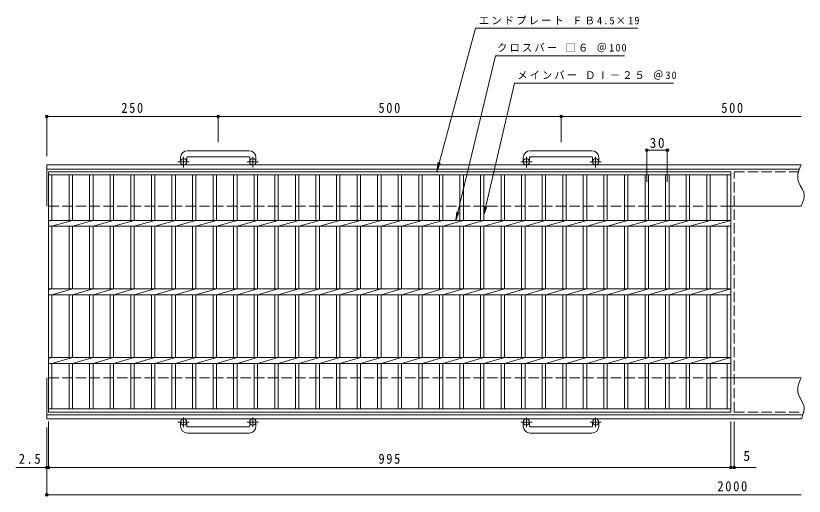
# Model space of a CAD drawing. Units: millimetres, scale not verified. Extents: x -860 to 876, y -685 to 640.
# Drawn here: x -860 to 290, y -60 to 640 of the extents above; entities that cross this region are included whole.
import ezdxf
from ezdxf.enums import TextEntityAlignment as Align

# ---------------------------------------------------------------- set-up
doc = ezdxf.new("R2010")
doc.units = ezdxf.units.MM
doc.header["$LTSCALE"] = 5
doc.header["$PDMODE"] = 32
doc.header["$PDSIZE"] = 4
doc.linetypes.add('CHAIN1', pattern=[8, 5, -1, 1, -1])
doc.linetypes.add('DASHED3', pattern=[4, 3, -1])
for name, color, linetype, lineweight in [('A-1_ピット', 2, 'Continuous', 9), ('A-2_蓋', 3, 'Continuous', 9), ('A-4_寸法', 7, 'Continuous', 9)]:
    doc.layers.add(name, color=color, linetype=linetype, lineweight=lineweight)
doc.styles.add('ＭＳ ゴシック', font='')
doc.styles.get('ＭＳ ゴシック').set_extended_font_data('MS Gothic')

msp = doc.modelspace()

# ---------------------------------------------------------------- linework, layer by layer
at = {"layer": 'A-1_ピット'}
for p, q in [((-519.865, 442.926), (-609.865, 442.926)), ((-19.864, 442.926), (-109.865, 442.926)), ((-619.865, 432.926), (-619.865, 426.826)), ((-610.865, 432.926), (-610.865, 426.826)), ((-609.865, 433.926), (-519.865, 433.926)), ((-518.865, 432.926), (-518.865, 426.826)), ((-509.865, 432.926), (-509.865, 426.826)), ((-119.865, 432.926), (-119.865, 426.826)), ((-110.865, 432.926), (-110.865, 426.826)), ((-109.865, 433.926), (-19.864, 433.926)), ((-18.864, 432.926), (-18.864, 426.826)), ((-9.865, 432.926), (-9.865, 426.826)), ((-814.865, 362.327), (-814.865, 422.326)), ((285.135, 422.326), (-814.865, 422.326)), ((282.814, 416.326), (-814.865, 416.326)), ((285.135, 362.327), (182.636, 362.327)), ((-814.865, 112.326), (-814.865, 52.326)), ((285.135, 112.326), (182.636, 112.326)), ((287.909, 58.326), (-814.865, 58.326)), ((285.135, 52.326), (-814.865, 52.326)), ((-619.865, 41.726), (-619.865, 47.826)), ((-610.865, 41.726), (-610.865, 47.826)), ((-518.865, 41.726), (-518.865, 47.826)), ((-509.865, 41.726), (-509.865, 47.826)), ((-119.865, 41.726), (-119.865, 47.826)), ((-110.865, 41.726), (-110.865, 47.826)), ((-18.864, 41.726), (-18.864, 47.826)), ((-9.865, 41.726), (-9.865, 47.826)), ((-609.865, 40.726), (-519.865, 40.726)), ((-109.865, 40.726), (-19.864, 40.726)), ((-519.865, 31.726), (-609.865, 31.726)), ((-19.864, 31.726), (-109.865, 31.726))]:
    msp.add_line(p, q, dxfattribs=at)
at = {"layer": 'A-1_ピット', "linetype": 'CHAIN1'}
for p, q in [((-607.202, 426.826), (-623.609, 426.826)), ((-615.365, 418.719), (-615.365, 434.317)), ((-506.202, 426.826), (-522.609, 426.826)), ((-514.365, 418.719), (-514.365, 434.317)), ((-107.202, 426.826), (-123.609, 426.826)), ((-115.365, 418.719), (-115.365, 434.317)), ((-6.201, 426.826), (-22.609, 426.826)), ((-14.365, 418.719), (-14.365, 434.317)), ((-607.202, 47.826), (-623.609, 47.826)), ((-615.365, 54.433), (-615.365, 40.336)), ((-506.202, 47.826), (-522.609, 47.826)), ((-514.365, 54.433), (-514.365, 40.336)), ((-107.202, 47.826), (-123.609, 47.826)), ((-115.365, 54.433), (-115.365, 40.336)), ((-6.201, 47.826), (-22.609, 47.826)), ((-14.365, 54.433), (-14.365, 40.336))]:
    msp.add_line(p, q, dxfattribs=at)
at = {"layer": 'A-1_ピット', "linetype": 'DASHED3'}
for p, q in [((182.636, 362.327), (-814.865, 362.327)), ((182.636, 112.326), (-814.865, 112.326))]:
    msp.add_line(p, q, dxfattribs=at)
at = {"layer": 'A-1_ピット'}
for points in [[(285.135, 422.326), (283.907, 419.299), (281.996, 414.098), (280.663, 408.944), (280.272, 403.87), (280.622, 400.976), (281.55, 397.843), (284.059, 392.525), (286.903, 387.249), (289.131, 381.946), (289.769, 378.83), (289.819, 376.574), (289.199, 372.64), (287.909, 368.661), (286.207, 364.655), (285.135, 362.326)], [(285.135, 112.326), (283.907, 109.299), (281.996, 104.097), (280.663, 98.944), (280.272, 93.87), (280.622, 90.975), (281.55, 87.843), (284.059, 82.524), (286.903, 77.249), (289.131, 71.946), (289.769, 68.83), (289.819, 66.574), (289.199, 62.639), (287.909, 58.661), (286.207, 53.155), (285.135, 52.326)]]:
    msp.add_lwpolyline(points, dxfattribs=at)
for centre in [(-615.365, 426.826), (-514.365, 426.826), (-115.365, 426.826), (-14.365, 426.826), (-615.365, 47.826), (-514.365, 47.826), (-115.365, 47.826), (-14.365, 47.826)]:
    msp.add_circle(centre, 4.5, dxfattribs=at)
for centre, radius, start, end in [((-609.865, 432.926), 10, 90, 180), ((-519.865, 432.926), 10, 0, 90), ((-109.865, 432.926), 10, 90, 180), ((-19.864, 432.926), 10, 0, 90), ((-609.865, 432.926), 1, 90, 180), ((-519.865, 432.926), 1, 0, 90), ((-109.865, 432.926), 1, 90, 180), ((-19.864, 432.926), 1, 0, 90), ((-609.865, 41.726), 10, 180, 270), ((-609.865, 41.726), 1, 180, 270), ((-519.865, 41.726), 10, 270, 0), ((-519.865, 41.726), 1, 270, 0), ((-109.865, 41.726), 10, 180, 270), ((-109.865, 41.726), 1, 180, 270), ((-19.864, 41.726), 10, 270, 0), ((-19.864, 41.726), 1, 270, 0)]:
    msp.add_arc(centre, radius, start, end, dxfattribs=at)
at = {"layer": 'A-2_蓋'}
for p, q in [((-812.365, 412.326), (182.636, 412.326)), ((-812.365, 62.327), (-812.365, 412.326)), ((-812.365, 407.826), (182.636, 407.826)), ((-807.365, 341.566), (-807.365, 407.826)), ((-782.364, 407.826), (-782.364, 341.566)), ((-777.365, 407.826), (-777.365, 341.566)), ((-752.365, 407.826), (-752.365, 341.566)), ((-747.364, 407.826), (-747.364, 341.566)), ((-722.365, 407.826), (-722.365, 341.566)), ((-717.365, 407.826), (-717.365, 341.566)), ((-692.364, 407.826), (-692.364, 341.566)), ((-687.365, 407.826), (-687.365, 341.566)), ((-662.365, 407.826), (-662.365, 341.566)), ((-657.364, 407.826), (-657.364, 341.566)), ((-632.364, 407.826), (-632.364, 341.566)), ((-627.365, 407.826), (-627.365, 341.566)), ((-602.364, 407.826), (-602.364, 341.566)), ((-597.365, 407.826), (-597.365, 341.566)), ((-572.365, 407.826), (-572.365, 341.566)), ((-567.365, 407.826), (-567.365, 341.566)), ((-542.365, 407.826), (-542.365, 341.566)), ((-537.365, 407.826), (-537.365, 341.566)), ((-512.364, 407.826), (-512.364, 341.566)), ((-507.365, 407.826), (-507.365, 341.566)), ((-482.365, 407.826), (-482.365, 341.566)), ((-477.364, 407.826), (-477.364, 341.566)), ((-452.365, 407.826), (-452.365, 341.566)), ((-447.365, 407.826), (-447.365, 341.566)), ((-422.365, 407.826), (-422.365, 341.566)), ((-417.365, 407.826), (-417.365, 341.566)), ((-392.364, 407.826), (-392.364, 341.566)), ((-387.365, 407.826), (-387.365, 341.566)), ((-362.364, 407.826), (-362.364, 341.566)), ((-357.365, 407.826), (-357.365, 341.566)), ((-332.365, 407.826), (-332.365, 341.566)), ((-327.365, 407.826), (-327.365, 341.566)), ((-302.365, 407.826), (-302.365, 341.566)), ((-297.365, 407.826), (-297.365, 341.566)), ((-272.364, 407.826), (-272.364, 341.566)), ((-267.365, 407.826), (-267.365, 341.566)), ((-242.365, 407.826), (-242.365, 341.566)), ((-237.365, 407.826), (-237.365, 341.566)), ((-212.364, 407.826), (-212.364, 341.566)), ((-207.365, 407.826), (-207.365, 341.566)), ((-182.365, 407.826), (-182.365, 341.566)), ((-177.365, 407.826), (-177.365, 341.566)), ((-152.364, 407.826), (-152.364, 341.566)), ((-147.365, 407.826), (-147.365, 341.566)), ((-122.364, 407.826), (-122.364, 341.566)), ((-117.365, 407.826), (-117.365, 341.566)), ((-92.365, 407.826), (-92.365, 341.566)), ((-87.365, 407.826), (-87.365, 341.566)), ((-62.364, 407.826), (-62.364, 341.566)), ((-57.365, 407.826), (-57.365, 341.566)), ((-32.364, 407.826), (-32.364, 341.566)), ((-27.364, 407.826), (-27.364, 341.566)), ((-2.365, 407.826), (-2.365, 341.566)), ((2.635, 407.826), (2.635, 341.566)), ((27.636, 407.826), (27.636, 341.566)), ((32.635, 407.826), (32.635, 341.566)), ((57.636, 407.826), (57.636, 341.566)), ((62.636, 407.826), (62.636, 341.566)), ((87.636, 407.826), (87.636, 341.566)), ((92.636, 407.826), (92.636, 341.566)), ((117.635, 407.826), (117.635, 341.566)), ((122.635, 407.826), (122.635, 341.566)), ((147.636, 407.826), (147.636, 341.566)), ((152.636, 407.826), (152.636, 341.566)), ((177.636, 407.826), (177.636, 341.566)), ((182.636, 412.326), (182.636, 62.327)), ((-812.365, 341.566), (182.636, 341.566)), ((-807.365, 341.566), (-812.365, 340.566)), ((-777.365, 341.566), (-807.365, 333.087)), ((-747.364, 341.566), (-777.365, 333.087)), ((-717.365, 341.566), (-747.364, 333.087)), ((-687.365, 341.566), (-717.365, 333.087)), ((-657.364, 341.566), (-687.365, 333.087)), ((-627.365, 341.566), (-657.364, 333.087)), ((-597.365, 341.566), (-627.365, 333.087)), ((-567.364, 341.566), (-597.365, 333.087)), ((-537.365, 341.566), (-567.365, 333.087)), ((-507.365, 341.566), (-537.365, 333.087)), ((-477.364, 341.566), (-507.365, 333.087)), ((-447.365, 341.566), (-477.364, 333.087)), ((-417.365, 341.566), (-447.365, 333.087)), ((-387.365, 341.566), (-417.365, 333.087)), ((-357.364, 341.566), (-387.365, 333.087)), ((-327.364, 341.566), (-357.365, 333.087)), ((-297.365, 341.566), (-327.365, 333.087)), ((-267.365, 341.566), (-297.365, 333.087)), ((-237.365, 341.566), (-267.365, 333.087)), ((-207.365, 341.566), (-237.365, 333.087)), ((-177.365, 341.566), (-207.365, 333.087)), ((-147.365, 341.566), (-177.365, 333.087)), ((-117.364, 341.566), (-147.365, 333.087)), ((-87.364, 341.566), (-117.365, 333.087)), ((-57.365, 341.566), (-87.365, 333.087)), ((-27.364, 341.566), (-57.365, 333.087)), ((2.636, 341.566), (-27.364, 333.087)), ((32.635, 341.566), (2.635, 333.087)), ((62.636, 341.566), (32.635, 333.087)), ((92.636, 341.566), (62.636, 333.087)), ((122.636, 341.566), (92.636, 333.087)), ((152.636, 341.566), (122.635, 333.087)), ((182.636, 341.566), (152.636, 333.087)), ((-812.365, 333.087), (182.636, 333.087)), ((-807.365, 241.566), (-807.365, 333.087)), ((-782.364, 333.087), (-782.364, 241.566)), ((-777.365, 333.087), (-777.365, 241.566)), ((-752.365, 333.087), (-752.365, 241.566)), ((-747.364, 333.087), (-747.364, 241.566)), ((-722.365, 333.087), (-722.365, 241.566)), ((-717.365, 333.087), (-717.365, 241.566)), ((-692.364, 333.087), (-692.364, 241.566)), ((-687.365, 333.087), (-687.365, 241.566)), ((-662.365, 333.087), (-662.365, 241.566)), ((-657.364, 333.087), (-657.364, 241.566)), ((-632.364, 333.087), (-632.364, 241.566)), ((-627.365, 333.087), (-627.365, 241.566)), ((-602.364, 333.087), (-602.364, 241.566)), ((-597.365, 333.087), (-597.365, 241.566)), ((-572.365, 333.087), (-572.365, 241.566)), ((-567.365, 333.087), (-567.365, 241.566)), ((-542.365, 333.087), (-542.365, 241.566)), ((-537.365, 333.087), (-537.365, 241.566)), ((-512.364, 333.087), (-512.364, 241.566)), ((-507.365, 333.087), (-507.365, 241.566)), ((-482.365, 333.087), (-482.365, 241.566)), ((-477.364, 333.087), (-477.364, 241.566)), ((-452.365, 333.087), (-452.365, 241.566)), ((-447.365, 333.087), (-447.365, 241.566)), ((-422.365, 333.087), (-422.365, 241.566)), ((-417.365, 333.087), (-417.365, 241.566)), ((-392.364, 333.087), (-392.364, 241.566)), ((-387.365, 333.087), (-387.365, 241.566)), ((-362.364, 333.087), (-362.364, 241.566)), ((-357.365, 333.087), (-357.365, 241.566)), ((-332.365, 333.087), (-332.365, 241.566)), ((-327.365, 333.087), (-327.365, 241.566)), ((-302.365, 333.087), (-302.365, 241.566)), ((-297.365, 333.087), (-297.365, 241.566)), ((-272.364, 333.087), (-272.364, 241.566)), ((-267.365, 333.087), (-267.365, 241.566)), ((-242.365, 333.087), (-242.365, 241.566)), ((-237.365, 333.087), (-237.365, 241.566)), ((-212.364, 333.087), (-212.364, 241.566)), ((-207.365, 333.087), (-207.365, 241.566)), ((-182.365, 333.087), (-182.365, 241.566)), ((-177.365, 333.087), (-177.365, 241.566)), ((-152.364, 333.087), (-152.364, 241.566)), ((-147.365, 333.087), (-147.365, 241.566)), ((-122.364, 333.087), (-122.364, 241.566)), ((-117.365, 333.087), (-117.365, 241.566)), ((-92.365, 333.087), (-92.365, 241.566)), ((-87.365, 333.087), (-87.365, 241.566)), ((-62.364, 333.087), (-62.364, 241.566)), ((-57.365, 333.087), (-57.365, 241.566)), ((-32.364, 333.087), (-32.364, 241.566)), ((-27.364, 333.087), (-27.364, 241.566)), ((-2.365, 333.087), (-2.365, 241.566)), ((2.635, 333.087), (2.635, 241.566)), ((27.636, 333.087), (27.636, 241.566)), ((32.635, 333.087), (32.635, 241.566)), ((57.636, 333.087), (57.636, 241.566)), ((62.636, 333.087), (62.636, 241.566)), ((87.636, 333.087), (87.636, 241.566)), ((92.636, 333.087), (92.636, 241.566)), ((117.635, 333.087), (117.635, 241.566)), ((122.635, 333.087), (122.635, 241.566)), ((147.636, 333.087), (147.636, 241.566)), ((152.636, 333.087), (152.636, 241.566)), ((177.636, 333.087), (177.636, 241.566)), ((-812.365, 241.566), (182.636, 241.566)), ((-807.365, 241.566), (-812.365, 240.566)), ((-777.365, 241.566), (-807.365, 233.086)), ((-747.364, 241.566), (-777.365, 233.086)), ((-717.365, 241.566), (-747.364, 233.086)), ((-687.365, 241.566), (-717.365, 233.086)), ((-657.364, 241.566), (-687.365, 233.086)), ((-627.365, 241.566), (-657.364, 233.086)), ((-597.365, 241.566), (-627.365, 233.086)), ((-567.364, 241.566), (-597.365, 233.086)), ((-537.365, 241.566), (-567.365, 233.086)), ((-507.365, 241.566), (-537.365, 233.086)), ((-477.364, 241.566), (-507.365, 233.086)), ((-447.365, 241.566), (-477.364, 233.086)), ((-417.365, 241.566), (-447.365, 233.086)), ((-387.365, 241.566), (-417.365, 233.086)), ((-357.364, 241.566), (-387.365, 233.086)), ((-327.364, 241.566), (-357.365, 233.086)), ((-297.365, 241.566), (-327.365, 233.086)), ((-267.365, 241.566), (-297.365, 233.086)), ((-237.365, 241.566), (-267.365, 233.086)), ((-207.365, 241.566), (-237.365, 233.086)), ((-177.365, 241.566), (-207.365, 233.086)), ((-147.365, 241.566), (-177.365, 233.086)), ((-117.364, 241.566), (-147.365, 233.086)), ((-87.364, 241.566), (-117.365, 233.086)), ((-57.365, 241.566), (-87.365, 233.086)), ((-27.364, 241.566), (-57.365, 233.086)), ((2.636, 241.566), (-27.364, 233.086)), ((32.635, 241.566), (2.635, 233.086)), ((62.636, 241.566), (32.635, 233.086)), ((92.636, 241.566), (62.636, 233.086)), ((122.636, 241.566), (92.636, 233.086)), ((152.636, 241.566), (122.635, 233.086)), ((182.636, 241.566), (152.636, 233.086)), ((-812.365, 233.086), (182.636, 233.086)), ((-807.365, 141.566), (-807.365, 233.086)), ((-782.364, 233.086), (-782.364, 141.566)), ((-777.365, 233.086), (-777.365, 141.566)), ((-752.365, 233.086), (-752.365, 141.566)), ((-747.364, 233.086), (-747.364, 141.566)), ((-722.365, 233.086), (-722.365, 141.566)), ((-717.365, 233.086), (-717.365, 141.566)), ((-692.364, 233.086), (-692.364, 141.566)), ((-687.365, 233.086), (-687.365, 141.566)), ((-662.365, 233.086), (-662.365, 141.566)), ((-657.364, 233.086), (-657.364, 141.566)), ((-632.364, 233.086), (-632.364, 141.566)), ((-627.365, 233.086), (-627.365, 141.566)), ((-602.364, 233.086), (-602.364, 141.566)), ((-597.365, 233.086), (-597.365, 141.566)), ((-572.365, 233.086), (-572.365, 141.566)), ((-567.365, 233.086), (-567.365, 141.566)), ((-542.365, 233.086), (-542.365, 141.566)), ((-537.365, 233.086), (-537.365, 141.566)), ((-512.364, 233.086), (-512.364, 141.566)), ((-507.365, 233.086), (-507.365, 141.566)), ((-482.365, 233.086), (-482.365, 141.566)), ((-477.364, 233.086), (-477.364, 141.566)), ((-452.365, 233.086), (-452.365, 141.566)), ((-447.365, 233.086), (-447.365, 141.566)), ((-422.365, 233.086), (-422.365, 141.566)), ((-417.365, 233.086), (-417.365, 141.566)), ((-392.364, 233.086), (-392.364, 141.566)), ((-387.365, 233.086), (-387.365, 141.566)), ((-362.364, 233.086), (-362.364, 141.566)), ((-357.365, 233.086), (-357.365, 141.566)), ((-332.365, 233.086), (-332.365, 141.566)), ((-327.365, 233.086), (-327.365, 141.566)), ((-302.365, 233.086), (-302.365, 141.566)), ((-297.365, 233.086), (-297.365, 141.566)), ((-272.364, 233.086), (-272.364, 141.566)), ((-267.365, 233.086), (-267.365, 141.566)), ((-242.365, 233.086), (-242.365, 141.566)), ((-237.365, 233.086), (-237.365, 141.566)), ((-212.364, 233.086), (-212.364, 141.566)), ((-207.365, 233.086), (-207.365, 141.566)), ((-182.365, 233.086), (-182.365, 141.566)), ((-177.365, 233.086), (-177.365, 141.566)), ((-152.364, 233.086), (-152.364, 141.566)), ((-147.365, 233.086), (-147.365, 141.566)), ((-122.364, 233.086), (-122.364, 141.566)), ((-117.365, 233.086), (-117.365, 141.566)), ((-92.365, 233.086), (-92.365, 141.566)), ((-87.365, 233.086), (-87.365, 141.566)), ((-62.364, 233.086), (-62.364, 141.566)), ((-57.365, 233.086), (-57.365, 141.566)), ((-32.364, 233.086), (-32.364, 141.566)), ((-27.364, 233.086), (-27.364, 141.566)), ((-2.365, 233.086), (-2.365, 141.566)), ((2.635, 233.086), (2.635, 141.566)), ((27.636, 233.086), (27.636, 141.566)), ((32.635, 233.086), (32.635, 141.566)), ((57.636, 233.086), (57.636, 141.566)), ((62.636, 233.086), (62.636, 141.566)), ((87.636, 233.086), (87.636, 141.566)), ((92.636, 233.086), (92.636, 141.566)), ((117.635, 233.086), (117.635, 141.566)), ((122.635, 233.086), (122.635, 141.566)), ((147.636, 233.086), (147.636, 141.566)), ((152.636, 233.086), (152.636, 141.566)), ((177.636, 233.086), (177.636, 141.566)), ((-812.365, 141.566), (182.636, 141.566)), ((-807.365, 141.566), (-812.365, 140.566)), ((-777.365, 141.566), (-807.365, 133.086)), ((-747.364, 141.566), (-777.365, 133.086)), ((-717.365, 141.566), (-747.364, 133.086)), ((-687.365, 141.566), (-717.365, 133.086)), ((-657.364, 141.566), (-687.365, 133.086)), ((-627.365, 141.566), (-657.364, 133.086)), ((-597.365, 141.566), (-627.365, 133.086)), ((-567.364, 141.566), (-597.365, 133.086)), ((-537.365, 141.566), (-567.365, 133.086)), ((-507.365, 141.566), (-537.365, 133.086)), ((-477.364, 141.566), (-507.365, 133.086)), ((-447.365, 141.566), (-477.364, 133.086)), ((-417.365, 141.566), (-447.365, 133.086)), ((-387.365, 141.566), (-417.365, 133.086)), ((-357.364, 141.566), (-387.365, 133.086)), ((-327.364, 141.566), (-357.365, 133.086)), ((-297.365, 141.566), (-327.365, 133.086)), ((-267.365, 141.566), (-297.365, 133.086)), ((-237.365, 141.566), (-267.365, 133.086)), ((-207.365, 141.566), (-237.365, 133.086)), ((-177.365, 141.566), (-207.365, 133.086)), ((-147.365, 141.566), (-177.365, 133.086)), ((-117.364, 141.566), (-147.365, 133.086)), ((-87.364, 141.566), (-117.365, 133.086)), ((-57.365, 141.566), (-87.365, 133.086)), ((-27.364, 141.566), (-57.365, 133.086)), ((2.636, 141.566), (-27.364, 133.086)), ((32.635, 141.566), (2.635, 133.086)), ((62.636, 141.566), (32.635, 133.086)), ((92.636, 141.566), (62.636, 133.086)), ((122.636, 141.566), (92.636, 133.086)), ((152.636, 141.566), (122.635, 133.086)), ((182.636, 141.566), (152.636, 133.086)), ((-812.365, 133.086), (182.636, 133.086)), ((-807.365, 66.826), (-807.365, 133.086)), ((-782.364, 133.086), (-782.364, 66.826)), ((-777.365, 133.086), (-777.365, 66.826)), ((-752.365, 133.086), (-752.365, 66.826)), ((-747.364, 133.086), (-747.364, 66.826)), ((-722.365, 133.086), (-722.365, 66.826)), ((-717.365, 133.086), (-717.365, 66.826)), ((-692.364, 133.086), (-692.364, 66.826)), ((-687.365, 133.086), (-687.365, 66.826)), ((-662.365, 133.086), (-662.365, 66.826)), ((-657.364, 133.086), (-657.364, 66.826)), ((-632.364, 133.086), (-632.364, 66.826)), ((-627.365, 133.086), (-627.365, 66.826)), ((-602.364, 133.086), (-602.364, 66.826)), ((-597.365, 133.086), (-597.365, 66.826)), ((-572.365, 133.086), (-572.365, 66.826)), ((-567.365, 133.086), (-567.365, 66.826)), ((-542.365, 133.086), (-542.365, 66.826)), ((-537.365, 133.086), (-537.365, 66.826)), ((-512.364, 133.086), (-512.364, 66.826)), ((-507.365, 133.086), (-507.365, 66.826)), ((-482.365, 133.086), (-482.365, 66.826)), ((-477.364, 133.086), (-477.364, 66.826)), ((-452.365, 133.086), (-452.365, 66.826)), ((-447.365, 133.086), (-447.365, 66.826)), ((-422.365, 133.086), (-422.365, 66.826)), ((-417.365, 133.086), (-417.365, 66.826)), ((-392.364, 133.086), (-392.364, 66.826)), ((-387.365, 133.086), (-387.365, 66.826)), ((-362.364, 133.086), (-362.364, 66.826)), ((-357.365, 133.086), (-357.365, 66.826)), ((-332.365, 133.086), (-332.365, 66.826)), ((-327.365, 133.086), (-327.365, 66.826)), ((-302.365, 133.086), (-302.365, 66.826)), ((-297.365, 133.086), (-297.365, 66.826)), ((-272.364, 133.086), (-272.364, 66.826)), ((-267.365, 133.086), (-267.365, 66.826)), ((-242.365, 133.086), (-242.365, 66.826)), ((-237.365, 133.086), (-237.365, 66.826)), ((-212.364, 133.086), (-212.364, 66.826)), ((-207.365, 133.086), (-207.365, 66.826)), ((-182.365, 133.086), (-182.365, 66.826)), ((-177.365, 133.086), (-177.365, 66.826)), ((-152.364, 133.086), (-152.364, 66.826)), ((-147.365, 133.086), (-147.365, 66.826)), ((-122.364, 133.086), (-122.364, 66.826)), ((-117.365, 133.086), (-117.365, 66.826)), ((-92.365, 133.086), (-92.365, 66.826)), ((-87.365, 133.086), (-87.365, 66.826)), ((-62.364, 133.086), (-62.364, 66.826)), ((-57.365, 133.086), (-57.365, 66.826)), ((-32.364, 133.086), (-32.364, 66.826)), ((-27.364, 133.086), (-27.364, 66.826)), ((-2.365, 133.086), (-2.365, 66.826)), ((2.635, 133.086), (2.635, 66.826)), ((27.636, 133.086), (27.636, 66.826)), ((32.635, 133.086), (32.635, 66.826)), ((57.636, 133.086), (57.636, 66.826)), ((62.636, 133.086), (62.636, 66.826)), ((87.636, 133.086), (87.636, 66.826)), ((92.636, 133.086), (92.636, 66.826)), ((117.635, 133.086), (117.635, 66.826)), ((122.635, 133.086), (122.635, 66.826)), ((147.636, 133.086), (147.636, 66.826)), ((152.636, 133.086), (152.636, 66.826)), ((177.636, 133.086), (177.636, 66.826)), ((182.636, 66.826), (-812.365, 66.826)), ((182.636, 62.327), (-812.365, 62.327))]:
    msp.add_line(p, q, dxfattribs=at)
at = {"layer": 'A-2_蓋', "linetype": 'DASHED3'}
for p, q in [((187.636, 62.327), (187.636, 412.326)), ((187.636, 412.326), (281.538, 412.326)), ((187.636, 62.327), (289.199, 62.327))]:
    msp.add_line(p, q, dxfattribs=at)
at = {"layer": 'A-4_寸法'}
for p, q in [((-218.166, 341.566), (-160.594, 581.426)), ((-160.594, 581.426), (27.517, 581.426)), ((-177.365, 349.696), (-132.689, 541.426)), ((-132.689, 541.426), (99.217, 541.426)), ((-814.865, 434.826), (-814.865, 494.426)), ((-814.865, 492.926), (285.135, 492.926)), ((-564.865, 455.426), (-564.865, 494.426)), ((-64.864, 455.426), (-64.864, 494.426)), ((60.136, 397.475), (60.136, 445.422)), ((60.136, 443.922), (90.136, 443.922)), ((90.136, 445.422), (90.136, 397.475)), ((-245.865, 412.326), (-244.233, 426.219)), ((-245.865, 412.326), (-241.081, 425.375)), ((-177.365, 349.696), (-176.141, 362.136)), ((-177.365, 349.696), (-172.963, 361.396)), ((-218.166, 341.566), (-216.86, 353.998)), ((-218.166, 341.566), (-213.687, 353.236)), ((-812.365, 48.327), (-812.365, -19.774)), ((182.636, 48.327), (182.636, -19.774)), ((187.636, 48.327), (187.636, -19.774)), ((-814.865, 39.826), (-814.865, -59.774)), ((-860.122, -18.274), (219.555, -18.274)), ((-814.865, -58.274), (285.135, -58.274))]:
    msp.add_line(p, q, dxfattribs=at)
msp.add_lwpolyline([(-245.865, 412.326), (-189.837, 621.426), (47.11, 621.426)], dxfattribs=at)
for p in [(-814.865, 492.926), (-564.865, 492.926), (-64.864, 492.926), (60.136, 443.922), (90.136, 443.922), (-814.865, -18.274), (-812.365, -18.274), (182.636, -18.274), (187.636, -18.274), (-814.865, -58.274)]:
    msp.add_point(p, dxfattribs=at)

# ---------------------------------------------------------------- texts
at = {"layer": 'A-4_寸法', "color": 2, "style": 'ＭＳ ゴシック'}
msp.add_text('5', height=14.66, dxfattribs=at).set_placement((200.984, -13.274), align=Align.BOTTOM_LEFT)
at = {"layer": 'A-4_寸法', "char_height": 11, "attachment_point": 7, "style": 'ＭＳ ゴシック'}
for s, insert in [('\\T1.21;エンドプレート\\~ＦＢ4.5×19', (-184.744, 626.426)), ('\\T1.21;クロスバー\\~□６\\~＠100', (-158.125, 586.426)), ('\\T1.2;メインバー\\~ＤⅠ－２５\\~＠30', (-128.645, 546.426))]:
    msp.add_mtext(s, dxfattribs=dict(at, insert=insert))
at = {"layer": 'A-4_寸法', "color": 2, "char_height": 14.66, "attachment_point": 7, "style": 'ＭＳ ゴシック'}
for s, insert in [('\\T1.27;\\W0.9;250', (-706.115, 497.926)), ('\\T1.27;\\W0.9;500', (-331.115, 497.926)), ('\\T1.27;\\W0.9;500', (168.886, 497.926)), ('\\T1.27;\\W0.95;30', (64.511, 446.921)), ('\\T1.27;\\W0.9;2.5', (-855.677, -13.274)), ('\\T1.27;\\W0.9;995', (-331.115, -13.274)), ('\\T1.28;\\W0.9;2000', (163.261, -53.274))]:
    msp.add_mtext(s, dxfattribs=dict(at, insert=insert))

doc.saveas('drawing.dxf')
